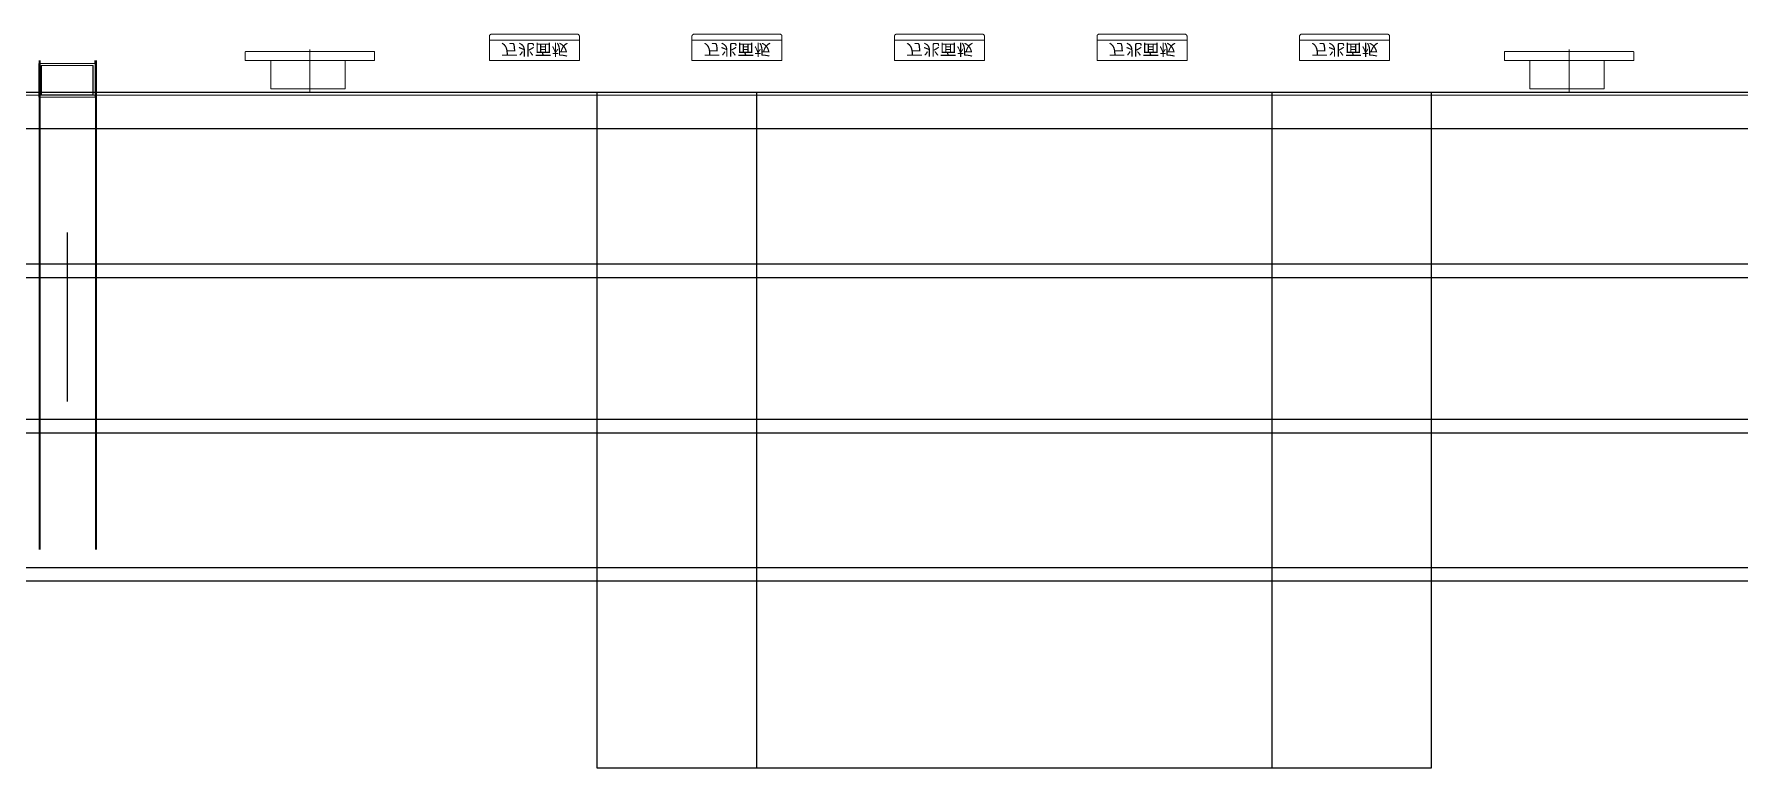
# Model space of a CAD drawing. Extents: x 539033 to 804858, y 468425 to 1263560.
# Drawn here: x 761378 to 762894, y 503139 to 503791 of the extents above; entities that cross this region are included whole.
import ezdxf

# ---------------------------------------------------------------- set-up
doc = ezdxf.new("R2010")
doc.units = 0
doc.header["$LTSCALE"] = 1000
doc.header["$MEASUREMENT"] = 0
for name, pattern in [('0', [0, 0]), ('ACAD_ISO02W100', [15, 12, -3]), ('ACAD_ISO05W100', [33, 24, -3, 0, -3, 0, -3]), ('ACAD_ISO10W100', [18.5, 12, -3, 0.5, -3])]:
    doc.linetypes.add(name, pattern=pattern)
doc.layers.get('0').update_dxf_attribs({"linetype": 'CONTINUOUS'})
doc.layers.add('5剖面线层', color=2, linetype='CONTINUOUS')
for name, color, linetype, lineweight in [('中心线', 1, 'ACAD_ISO10W100', 15), ('双点划线', 7, 'ACAD_ISO05W100', 15), ('粗实线', 7, '0', 30), ('虚线', 6, 'ACAD_ISO02W100', 18)]:
    doc.layers.add(name, color=color, linetype=linetype, lineweight=lineweight)
doc.styles.add('标准', font='', dxfattribs={"width": 0.667})
doc.styles.get('标准').set_extended_font_data('FangSong_GB2312')

# ---------------------------------------------------------------- blocks, each defined once
blk = doc.blocks.new('_FZHK')
blk.add_lwpolyline([(-0.5, -0.5), (0.5, -0.5), (0.5, 0.5), (-0.5, 0.5)], close=True)
blk = doc.blocks.new('A$C6194237F')
at = {"layer": '虚线', "color": 2, "ltscale": 100}
for points in [[(0, 0), (50, 0), (50, 30), (0, 30)], [(2, 2), (48, 2), (48, 28), (2, 28)]]:
    blk.add_lwpolyline(points, close=True, dxfattribs=at)
blk = doc.blocks.new('A$C79CB2A9E')
at = {"layer": '中心线', "color": 1, "ltscale": 100}
blk.add_line((57.5, 0), (57.5, 38), dxfattribs=at)
at = {"layer": '双点划线', "color": 4, "ltscale": 100}
blk.add_lwpolyline([(22.7, 35), (22.7, 10), (88.7, 10), (88.7, 35)], close=True, dxfattribs=at)
blk.add_lwpolyline([(0.5, 2), (114.5, 2, 0.414214), (115, 2.5), (115, 10), (0, 10), (0, 2.5, 0.414214)], format="xyb", close=True, dxfattribs=at)
blk = doc.blocks.new('A$C5FBC7258')
at = {"layer": '双点划线', "color": 4, "ltscale": 100}
for p, q in [((80, 23.5), (0, 23.5)), ((80, 5.5), (0, 5.5))]:
    blk.add_line(p, q, dxfattribs=at)
blk.add_lwpolyline([(0, 23.5), (0, 2, 0.414214), (2, 0), (78, 0, 0.414214), (80, 2), (80, 23.5)], format="xyb", dxfattribs=at)
at = {"layer": '双点划线', "color": 4, "ltscale": 100, "insert": (10.3, 7.6), "char_height": 10, "width": 252.838, "attachment_point": 7, "style": '标准'}
blk.add_mtext('{\\W1.1;万兆面板}', dxfattribs=at)

msp = doc.modelspace()

# ---------------------------------------------------------------- linework, layer by layer
at = {"layer": '粗实线', "color": 253, "ltscale": 100}
for p, q in [((761382.9, 503767.5), (761382.9, 503333.2)), ((761383.3, 503767.5), (761383.3, 503333.2)), ((761432.5, 503765), (761432.5, 503767.5)), ((761432.9, 503767.5), (761432.9, 503333.2)), ((761433.3, 503767.5), (761433.3, 503333.2)), ((766017.2, 503739.3), (753539.8, 503739.3)), ((765967.2, 503706.9), (753539.8, 503706.8)), ((761407.9, 503464.8), (761407.9, 503614.8)), ((766017.2, 503586.6), (753539.8, 503586.6)), ((766017.2, 503574.6), (753539.8, 503574.6)), ((766017.2, 503448.6), (753539.8, 503448.6)), ((766017.2, 503436.6), (753539.8, 503436.6)), ((766017.6, 503317), (753539.8, 503317)), ((766017.6, 503305), (753539.8, 503305))]:
    msp.add_line(p, q, dxfattribs=at)
at = {"layer": '虚线', "color": 253, "ltscale": 100}
msp.add_line((766017.2, 503736.8), (753539.8, 503736.8), dxfattribs=at)

# ---------------------------------------------------------------- block references
at = {"layer": '5剖面线层', "xscale": 600, "yscale": 600, "zscale": 600}
for p in [(762178.5, 503439.3), (762178.5, 503439.3), (762320.2, 503439.3), (762320.2, 503439.3)]:
    msp.add_blockref('_FZHK', p, dxfattribs=at)
at = {"layer": '粗实线', "color": 253, "ltscale": 100, "xscale": -1, "rotation": 180}
for name, p in [('A$C5FBC7258', (761782.9, 503791)), ('A$C5FBC7258', (761962.9, 503791)), ('A$C5FBC7258', (762142.9, 503791)), ('A$C5FBC7258', (762322.9, 503791)), ('A$C5FBC7258', (762502.9, 503791)), ('A$C79CB2A9E', (761565.9, 503777.5)), ('A$C79CB2A9E', (762684.9, 503777.5))]:
    msp.add_blockref(name, p, dxfattribs=at)
at = {"layer": '粗实线', "color": 253, "ltscale": 100}
for p in [(761382.5, 503735), (761382.9, 503735)]:
    msp.add_blockref('A$C6194237F', p, dxfattribs=at)

doc.saveas('drawing.dxf')
